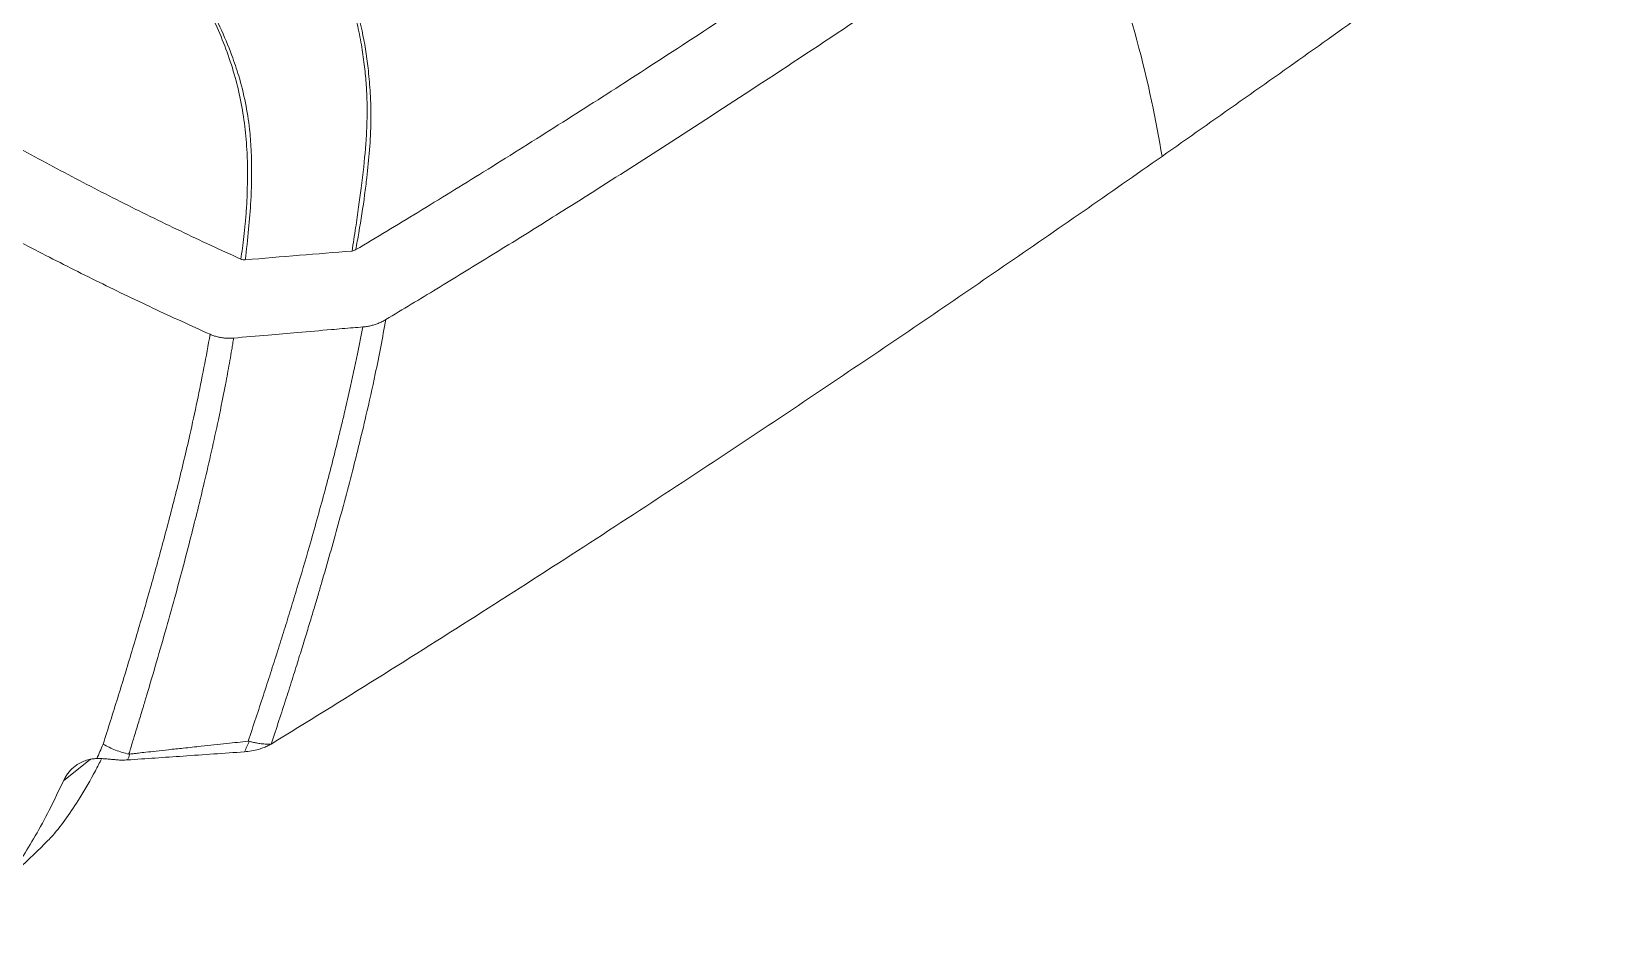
# Model space of a CAD drawing. Header units: inches. Extents: x 1631 to 3663, y 1126 to 1454.
# Drawn here: x 2478.84 to 2514.63, y 1211.92 to 1232.22 of the extents above; entities that cross this region are included whole.
import ezdxf

# ---------------------------------------------------------------- set-up
doc = ezdxf.new("R2010")
doc.units = ezdxf.units.IN
doc.header["$LTSCALE"] = 15

msp = doc.modelspace()

# ---------------------------------------------------------------- linework, layer by layer
at = {"color": 8, "linetype": 'Continuous', "lineweight": 15}
msp.add_line((2479.569, 1215.252), (2480.17, 1215.725), dxfattribs=at)
at = {"color": 7, "linetype": 'Continuous', "lineweight": 15}
msp.add_line((2477.981, 1212.703), (2479.099, 1213.771), dxfattribs=at)
for points, knots in [([(2568.299, 1289.398), (2568.185, 1289.18), (2567.958, 1288.745), (2567.612, 1288.096), (2567.262, 1287.452), (2566.908, 1286.814), (2566.55, 1286.181), (2566.187, 1285.553), (2565.82, 1284.93), (2565.448, 1284.311), (2565.072, 1283.698), (2564.692, 1283.089), (2564.308, 1282.485), (2563.92, 1281.887), (2563.529, 1281.294), (2563.134, 1280.707), (2562.737, 1280.126), (2561.925, 1278.958), (2560.686, 1277.251), (2559.011, 1275.087), (2557.306, 1273.019), (2555.02, 1270.393), (2552.004, 1267.186), (2548.26, 1263.541), (2544.227, 1259.893), (2540.292, 1256.538), (2536.46, 1253.401), (2532.893, 1250.563), (2529.307, 1247.765), (2525.715, 1244.995), (2522.15, 1242.282), (2518.608, 1239.624), (2515.084, 1237.015), (2511.547, 1234.435), (2508.006, 1231.889), (2505.635, 1230.221), (2504.453, 1229.389)], [0, 0, 0, 0, 0.0076531, 0.0152715, 0.022859, 0.0304193, 0.0379561, 0.0454731, 0.0529739, 0.060461, 0.0679339, 0.0753918, 0.0828336, 0.0902586, 0.0976656, 0.1050538, 0.1124222, 0.1197697, 0.1497211, 0.1789876, 0.2068696, 0.2358282, 0.2919307, 0.3517655, 0.4111143, 0.4775068, 0.5308096, 0.5842887, 0.6377522, 0.6910202, 0.7439578, 0.7953232, 0.8467404, 0.8980818, 0.9492143, 1, 1, 1, 1]), ([(2501.063, 1236.944), (2500.565, 1236.599), (2499.589, 1235.925), (2498.151, 1234.946), (2496.776, 1234.018), (2495.462, 1233.142), (2493.971, 1232.158), (2492.384, 1231.126), (2490.682, 1230.039), (2489.12, 1229.06), (2487.625, 1228.139), (2486.655, 1227.557), (2486.187, 1227.276)], [0, 0, 0, 0, 0.102616, 0.200809, 0.29447, 0.383502, 0.46799, 0.596631, 0.703615, 0.809313, 0.908015, 1, 1, 1, 1]), ([(2483.582, 1227.062), (2483.595, 1227.144), (2483.621, 1227.313), (2483.654, 1227.583), (2483.685, 1227.881), (2483.731, 1228.487), (2483.747, 1229.198), (2483.689, 1229.996), (2483.569, 1230.792), (2483.297, 1231.769), (2482.787, 1232.897), (2482.235, 1233.781), (2481.724, 1234.467), (2481.309, 1234.969), (2480.867, 1235.46), (2480.555, 1235.768), (2480.399, 1235.923)], [0, 0, 0, 0, 0.024842, 0.051036, 0.080978, 0.113864, 0.231774, 0.2913, 0.350802, 0.471307, 0.593402, 0.72557, 0.791418, 0.860273, 0.929752, 1, 1, 1, 1]), ([(2480.441, 1235.968), (2480.531, 1235.88), (2480.696, 1235.717), (2480.916, 1235.488), (2481.093, 1235.298), (2481.232, 1235.144), (2481.337, 1235.024), (2481.541, 1234.788), (2481.839, 1234.426), (2482.217, 1233.914), (2482.555, 1233.389), (2482.85, 1232.86), (2483.131, 1232.291), (2483.36, 1231.748), (2483.553, 1231.172), (2483.694, 1230.615), (2483.779, 1230.059), (2483.817, 1229.59), (2483.833, 1229.048), (2483.817, 1228.442), (2483.762, 1227.722), (2483.711, 1227.277), (2483.684, 1227.045)], [0, 0, 0, 0, 0.0400197, 0.0731391, 0.1001095, 0.1215654, 0.1380313, 0.1499234, 0.2191639, 0.2835742, 0.3463435, 0.4106626, 0.4679408, 0.5381148, 0.5870839, 0.6488887, 0.7080777, 0.7529641, 0.7872265, 0.8677312, 0.9309646, 1, 1, 1, 1]), ([(2486.869, 1225.692), (2487.253, 1225.924), (2488.034, 1226.394), (2489.215, 1227.118), (2490.427, 1227.87), (2491.81, 1228.741), (2493.47, 1229.802), (2495.471, 1231.104), (2497.705, 1232.586), (2500.091, 1234.195), (2501.712, 1235.313), (2502.541, 1235.885)], [0, 0, 0, 0, 0.071845, 0.145925, 0.222053, 0.300529, 0.407937, 0.538018, 0.683709, 0.838152, 1, 1, 1, 1]), ([(2504.453, 1229.389), (2504.325, 1230.185), (2503.953, 1231.96), (2503.213, 1234.257), (2502.667, 1235.592), (2502.541, 1235.885)], [0.7151704, 0.7151704, 0.7151704, 0.7151704, 0.8401694, 0.9651694, 0.9999991, 0.9999991, 0.9999991, 0.9999991]), ([(2486.103, 1227.244), (2486.13, 1227.421), (2486.182, 1227.753), (2486.249, 1228.23), (2486.312, 1228.69), (2486.382, 1229.267), (2486.429, 1229.82), (2486.446, 1230.343), (2486.442, 1230.719), (2486.419, 1231.118), (2486.375, 1231.537), (2486.304, 1231.988), (2486.203, 1232.474), (2486.066, 1233.003), (2485.942, 1233.363), (2485.877, 1233.554)], [0, 0, 0, 0, 0.083854, 0.1584, 0.225782, 0.301621, 0.430317, 0.485243, 0.545893, 0.606178, 0.67193, 0.742793, 0.819716, 0.904772, 1, 1, 1, 1]), ([(2486.187, 1227.276), (2486.21, 1227.404), (2486.285, 1227.817), (2486.369, 1228.362), (2486.448, 1228.987), (2486.504, 1229.544), (2486.532, 1230.098), (2486.529, 1230.549), (2486.508, 1230.95), (2486.458, 1231.509), (2486.361, 1232.119), (2486.222, 1232.706), (2486.093, 1233.153), (2485.992, 1233.436), (2485.942, 1233.575)], [0, 0, 0, 0, 0.061385, 0.197403, 0.258826, 0.357085, 0.459273, 0.518209, 0.568174, 0.646709, 0.780728, 0.857307, 0.930396, 1, 1, 1, 1]), ([(2476.193, 1230.947), (2476.411, 1230.816), (2476.846, 1230.554), (2477.505, 1230.17), (2478.167, 1229.794), (2478.833, 1229.425), (2479.503, 1229.065), (2480.175, 1228.711), (2480.85, 1228.366), (2481.529, 1228.029), (2482.21, 1227.699), (2482.894, 1227.376), (2483.353, 1227.167), (2483.582, 1227.062)], [0, 0, 0, 0, 0.092953, 0.18548, 0.277587, 0.369278, 0.460562, 0.551442, 0.641925, 0.732017, 0.821723, 0.911049, 1, 1, 1, 1]), ([(2482.888, 1225.358), (2482.671, 1225.456), (2482.235, 1225.652), (2481.586, 1225.954), (2480.937, 1226.262), (2480.29, 1226.577), (2479.645, 1226.9), (2478.798, 1227.333), (2477.754, 1227.887), (2476.521, 1228.57), (2475.713, 1229.043), (2475.308, 1229.281)], [0, 0, 0, 0, 0.082362, 0.16515, 0.248367, 0.332016, 0.416103, 0.50063, 0.665785, 0.832232, 1, 1, 1, 1]), ([(2504.453, 1229.389), (2503.857, 1228.973), (2502.663, 1228.139), (2500.863, 1226.898), (2499.055, 1225.662), (2497.24, 1224.434), (2495.421, 1223.216), (2493.459, 1221.918), (2491.335, 1220.53), (2489.029, 1219.049), (2486.67, 1217.556), (2485.074, 1216.571), (2484.27, 1216.074)], [0, 0, 0, 0, 0.0900034, 0.1802726, 0.2707141, 0.3612297, 0.4517161, 0.542065, 0.6528956, 0.7664833, 0.8823593, 1, 1, 1, 1]), ([(2483.582, 1227.062), (2483.593, 1227.058), (2483.614, 1227.05), (2483.649, 1227.044), (2483.672, 1227.045), (2483.684, 1227.045)], [0, 0, 0, 0, 0.334632, 0.66727, 1, 1, 1, 1]), ([(2483.684, 1227.045), (2484.093, 1227.08), (2484.898, 1227.149), (2485.705, 1227.213), (2486.103, 1227.244)], [0, 0, 0, 0, 0.507216, 1, 1, 1, 1]), ([(2486.103, 1227.244), (2486.117, 1227.248), (2486.148, 1227.254), (2486.173, 1227.268), (2486.187, 1227.276)], [0, 0, 0, 0, 0.460713, 1, 1, 1, 1]), ([(2486.346, 1225.524), (2486.273, 1225.518), (2486.036, 1225.5), (2485.543, 1225.457), (2484.902, 1225.403), (2484.164, 1225.339), (2483.681, 1225.296), (2483.42, 1225.273)], [0, 0, 0, 0, 0.074963, 0.243364, 0.504672, 0.732459, 1, 1, 1, 1]), ([(2483.749, 1216.141), (2483.807, 1216.315), (2483.922, 1216.659), (2484.091, 1217.174), (2484.255, 1217.678), (2484.413, 1218.172), (2484.565, 1218.656), (2484.712, 1219.131), (2484.904, 1219.761), (2485.161, 1220.63), (2485.416, 1221.544), (2485.622, 1222.326), (2485.746, 1222.819), (2485.845, 1223.227), (2485.941, 1223.621), (2486.069, 1224.182), (2486.19, 1224.738), (2486.288, 1225.22), (2486.327, 1225.423), (2486.346, 1225.524)], [0, 0, 0, 0, 0.059346, 0.117058, 0.173187, 0.227786, 0.280905, 0.332593, 0.382897, 0.485572, 0.612235, 0.672921, 0.7314, 0.765825, 0.799493, 0.853469, 0.938437, 0.969561, 1, 1, 1, 1]), ([(2484.271, 1216.074), (2484.329, 1216.252), (2484.443, 1216.596), (2484.606, 1217.101), (2484.757, 1217.574), (2484.896, 1218.014), (2485.022, 1218.422), (2485.136, 1218.796), (2485.238, 1219.135), (2485.328, 1219.439), (2485.514, 1220.071), (2485.794, 1221.056), (2486.073, 1222.101), (2486.278, 1222.923), (2486.44, 1223.6), (2486.653, 1224.548), (2486.791, 1225.281), (2486.869, 1225.692)], [0, 0, 0, 0, 0.059189, 0.114529, 0.166016, 0.213649, 0.257424, 0.297341, 0.333397, 0.365591, 0.393921, 0.532987, 0.673594, 0.715188, 0.783378, 0.878264, 1, 1, 1, 1]), ([(2486.869, 1225.692), (2486.841, 1225.676), (2486.785, 1225.645), (2486.696, 1225.606), (2486.607, 1225.574), (2486.519, 1225.55), (2486.432, 1225.533), (2486.374, 1225.527), (2486.346, 1225.524)], [0, 0, 0, 0, 0.187001, 0.366204, 0.537275, 0.699979, 0.854209, 1, 1, 1, 1]), ([(2480.462, 1216.072), (2480.517, 1216.247), (2480.628, 1216.595), (2480.792, 1217.12), (2480.954, 1217.644), (2481.112, 1218.168), (2481.267, 1218.69), (2481.419, 1219.211), (2481.567, 1219.73), (2481.712, 1220.249), (2481.911, 1220.982), (2482.156, 1221.921), (2482.401, 1222.949), (2482.594, 1223.84), (2482.749, 1224.599), (2482.842, 1225.106), (2482.888, 1225.358)], [0, 0, 0, 0, 0.060258, 0.119908, 0.178958, 0.237421, 0.295305, 0.352622, 0.409383, 0.465598, 0.52128, 0.646297, 0.76552, 0.844958, 0.9231, 1, 1, 1, 1]), ([(2483.42, 1225.273), (2483.413, 1225.23), (2483.398, 1225.144), (2483.371, 1224.974), (2483.321, 1224.688), (2483.224, 1224.156), (2483.037, 1223.23), (2482.772, 1222.055), (2482.446, 1220.738), (2482.157, 1219.644), (2481.82, 1218.441), (2481.571, 1217.588), (2481.361, 1216.883), (2481.268, 1216.576), (2481.19, 1216.314), (2481.133, 1216.132), (2481.107, 1216.046), (2481.091, 1215.99), (2481.08, 1215.953), (2481.068, 1215.922), (2481.061, 1215.896), (2481.058, 1215.874), (2481.047, 1215.862), (2481.043, 1215.851), (2481.046, 1215.848), (2481.047, 1215.847)], [0, 0, 0, 0, 0.012899, 0.025938, 0.051129, 0.099149, 0.187058, 0.333403, 0.462246, 0.600507, 0.682417, 0.851852, 0.881148, 0.917315, 0.9547, 0.969325, 0.979043, 0.983831, 0.988059, 0.991688, 0.994573, 0.996833, 0.998759, 0.999681, 1, 1, 1, 1]), ([(2483.42, 1225.273), (2483.389, 1225.271), (2483.327, 1225.267), (2483.234, 1225.271), (2483.142, 1225.282), (2483.053, 1225.3), (2482.968, 1225.325), (2482.915, 1225.347), (2482.888, 1225.358)], [0, 0, 0, 0, 0.169477, 0.337705, 0.504777, 0.670777, 0.835806, 1, 1, 1, 1]), ([(2465.37, 1216.268), (2465.533, 1216.155), (2465.851, 1215.934), (2466.324, 1215.618), (2466.778, 1215.323), (2467.38, 1214.942), (2468.125, 1214.495), (2469.239, 1213.875), (2470.531, 1213.238), (2472.231, 1212.548), (2473.766, 1212.108), (2475.108, 1211.926), (2475.957, 1211.919), (2476.651, 1212.012), (2477.199, 1212.176), (2477.584, 1212.379), (2477.842, 1212.574), (2478.068, 1212.779), (2478.332, 1213.081), (2478.633, 1213.502), (2478.94, 1214.007), (2479.256, 1214.595), (2479.461, 1215.026), (2479.569, 1215.252)], [0, 0, 0, 0, 0.033732, 0.065964, 0.096698, 0.125936, 0.187215, 0.24493, 0.343971, 0.434928, 0.563973, 0.625303, 0.68055, 0.721046, 0.757724, 0.79026, 0.805094, 0.820414, 0.848802, 0.880787, 0.916562, 0.956266, 1, 1, 1, 1]), ([(2480.319, 1215.746), (2480.343, 1215.799), (2480.39, 1215.907), (2480.438, 1216.016), (2480.462, 1216.072)], [0, 0, 0, 0, 0.490705, 1, 1, 1, 1]), ([(2481.047, 1215.847), (2480.948, 1215.869), (2480.845, 1215.9), (2480.645, 1215.977), (2480.548, 1216.023), (2480.462, 1216.072)], [0, 0, 0, 0, 0.5, 0.5, 1, 1, 1, 1]), ([(2483.664, 1215.898), (2483.2, 1215.866), (2482.317, 1215.805), (2481.434, 1215.744), (2481.015, 1215.715)], [0, 0, 0, 0, 0.525325, 1, 1, 1, 1]), ([(2481.015, 1215.715), (2481.024, 1215.737), (2481.042, 1215.781), (2481.061, 1215.825), (2481.07, 1215.847)], [0, 0, 0, 0, 0.500103, 1, 1, 1, 1]), ([(2481.047, 1215.847), (2481.05, 1215.847), (2481.058, 1215.845), (2481.066, 1215.846), (2481.07, 1215.847)], [0, 0, 0, 0, 0.4690436, 1, 1, 1, 1]), ([(2481.07, 1215.847), (2481.086, 1215.849), (2481.118, 1215.853), (2481.182, 1215.86), (2481.286, 1215.874), (2481.452, 1215.89), (2481.679, 1215.918), (2481.962, 1215.95), (2482.302, 1215.984), (2482.742, 1216.03), (2483.232, 1216.082), (2483.587, 1216.122), (2483.749, 1216.141)], [0, 0, 0, 0, 0.017482, 0.035901, 0.071607, 0.13415, 0.221644, 0.326277, 0.451692, 0.602242, 0.818709, 1, 1, 1, 1]), ([(2483.664, 1215.898), (2483.683, 1215.938), (2483.721, 1216.018), (2483.756, 1216.098), (2483.774, 1216.138)], [0, 0, 0, 0, 0.5002396, 1, 1, 1, 1]), ([(2484.27, 1216.074), (2484.241, 1216.058), (2484.181, 1216.027), (2484.084, 1215.987), (2483.966, 1215.948), (2483.826, 1215.914), (2483.718, 1215.904), (2483.664, 1215.898)], [0, 0, 0, 0, 0.168422, 0.337176, 0.507716, 0.755577, 1, 1, 1, 1]), ([(2483.749, 1216.141), (2483.753, 1216.141), (2483.762, 1216.141), (2483.77, 1216.139), (2483.774, 1216.138)], [0, 0, 0, 0, 0.4962007, 1, 1, 1, 1]), ([(2483.774, 1216.138), (2483.798, 1216.132), (2483.852, 1216.116), (2483.943, 1216.097), (2484.03, 1216.084), (2484.105, 1216.077), (2484.167, 1216.072), (2484.222, 1216.07), (2484.257, 1216.073), (2484.271, 1216.074)], [0, 0, 0, 0, 0.127497, 0.294586, 0.501295, 0.627724, 0.750727, 0.899187, 1, 1, 1, 1]), ([(2480.427, 1215.742), (2480.381, 1215.651), (2480.226, 1215.345), (2479.964, 1214.893), (2479.641, 1214.404), (2479.366, 1214.039), (2479.171, 1213.849), (2479.095, 1213.775)], [0, 0, 0, 0, 0.124503, 0.4162, 0.644742, 0.860595, 1, 1, 1, 1]), ([(2479.569, 1215.252), (2479.584, 1215.281), (2479.613, 1215.339), (2479.668, 1215.418), (2479.729, 1215.491), (2479.799, 1215.555), (2479.885, 1215.619), (2479.991, 1215.677), (2480.107, 1215.717), (2480.217, 1215.74), (2480.285, 1215.744), (2480.319, 1215.746)], [0, 0, 0, 0, 0.101559, 0.20193, 0.30203, 0.402781, 0.505089, 0.647692, 0.789621, 0.895633, 1, 1, 1, 1]), ([(2480.319, 1215.746), (2480.346, 1215.746), (2480.4, 1215.746), (2480.486, 1215.742), (2480.579, 1215.735), (2480.676, 1215.726), (2480.743, 1215.72), (2480.777, 1215.717)], [0, 0, 0, 0, 0.186648, 0.3796753, 0.5795309, 0.7863652, 1, 1, 1, 1]), ([(2481.015, 1215.715), (2480.975, 1215.713), (2480.896, 1215.709), (2480.817, 1215.714), (2480.777, 1215.717)], [0, 0, 0, 0, 0.502749, 1, 1, 1, 1])]:
    msp.add_open_spline(points, degree=3, knots=knots, dxfattribs=at)

doc.saveas('drawing.dxf')
